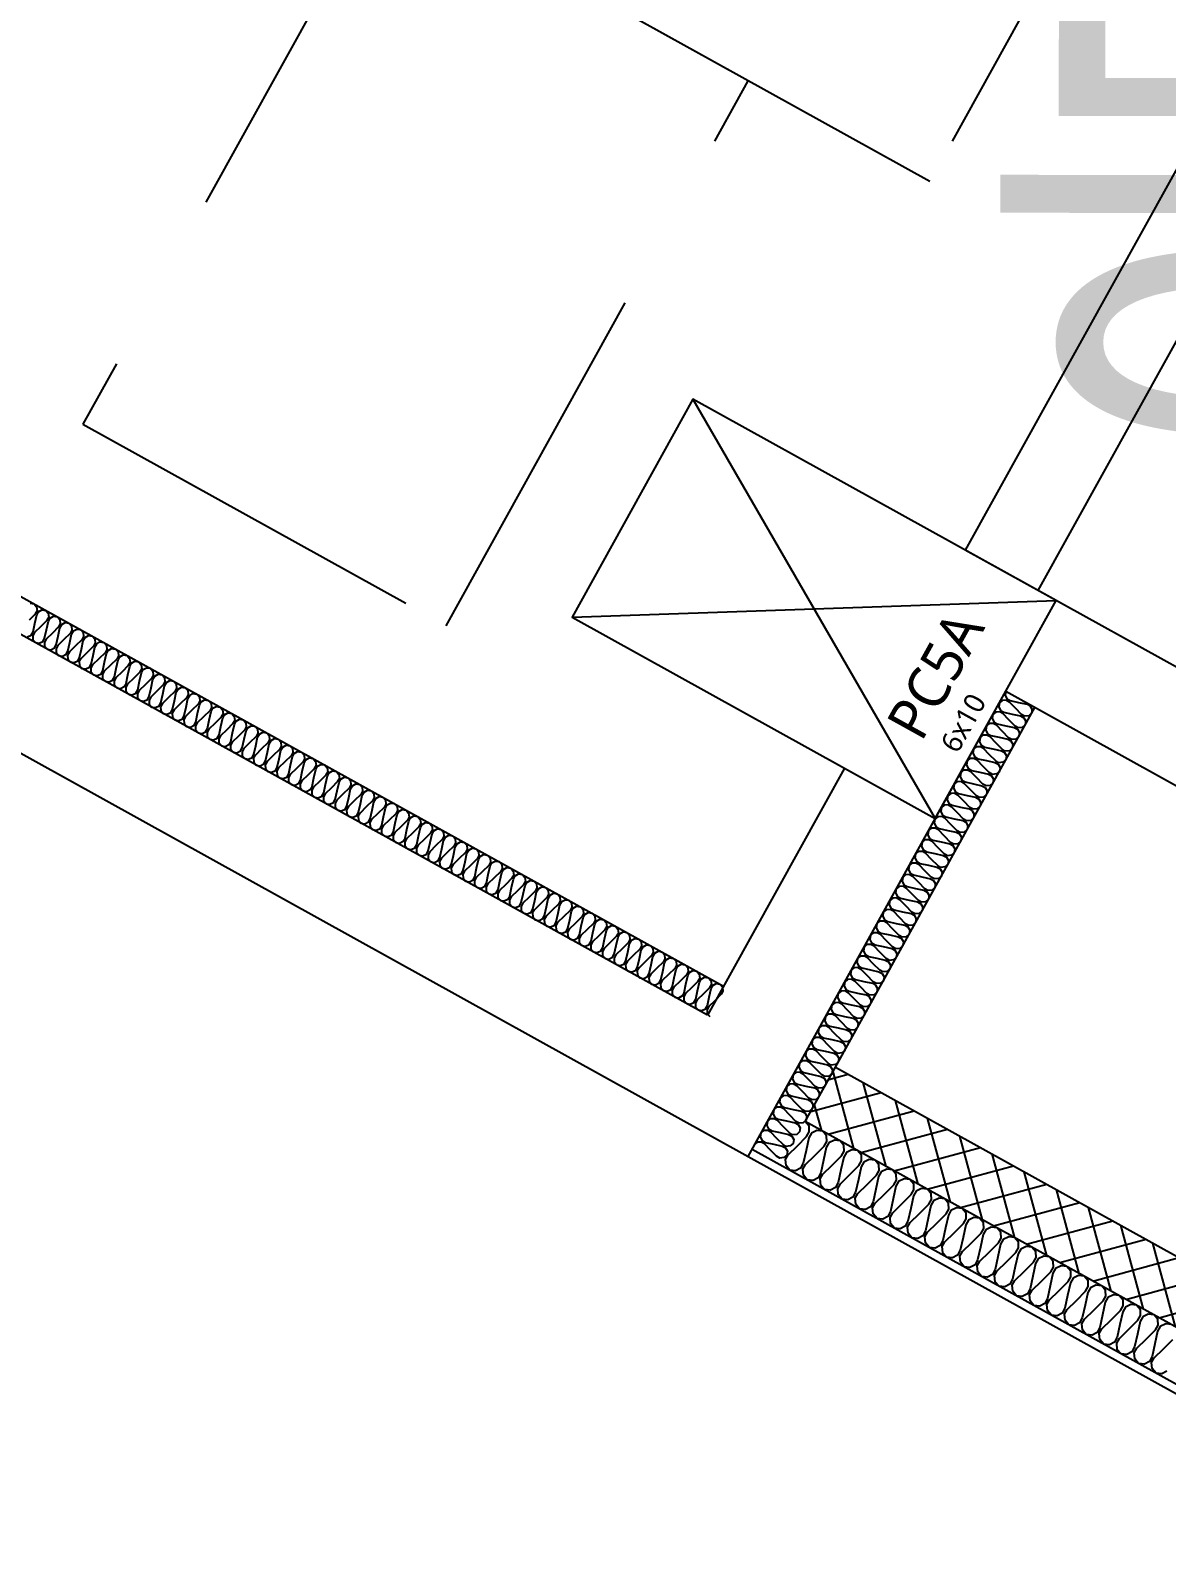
# Model space of a CAD drawing. Header units: millimetres. Extents: x -21000 to 567700, y 435000 to 850800.
# Drawn here: x 281329 to 284065, y 610320 to 613984 of the extents above; entities that cross this region are included whole.
import ezdxf
from ezdxf.xclip import XClip

# ---------------------------------------------------------------- set-up
doc = ezdxf.new("R2010")
doc.units = ezdxf.units.MM
doc.header["$LTSCALE"] = 700
doc.header["$XCLIPFRAME"] = 2
doc.linetypes.add('AB_Pbase$0$CON-106-B2F$0$HD', pattern=[2.5, 1.5, -1])
doc.linetypes.add('HIDDEN', pattern=[9.525, 6.35, -3.175])
doc.layers.get('0').update_dxf_attribs({"color": 2})
doc.layers.get('Defpoints').update_dxf_attribs({"color": 171})
doc.layers.add('AB_Pbase$0$CON-106-B2F$0$DEFPOINT', color=247, linetype='Continuous', plot=False)
doc.layers.add('AB_Pbase$0$Defponts', color=161, linetype='Continuous', plot=False)
for name, color, linetype in [('AB_Pbase$0$ELE8', 8, 'Continuous'), ('AB_Pbase$0$FIN', 6, 'Continuous'), ('AB_Pbase$0$INS', 8, 'Continuous'), ('AB_Pbase$0$WAL', 3, 'Continuous'), ('AB_Pbase$0$경량벽체 세대창고', 4, 'HIDDEN'), ('AB_Pbase$0$경량벽체 세대창고 모듈', 4, 'HIDDEN')]:
    doc.layers.add(name, color=color, linetype=linetype)
doc.styles.add('AB_Pbase$0$CON-106-B2F$0$맑은고딕', font='malgun.ttf')
doc.styles.add('AB_Pbase$0$돋움', font='')
doc.styles.get('AB_Pbase$0$돋움').set_extended_font_data('Dotum')

# ---------------------------------------------------------------- blocks, each defined once
blk = doc.blocks.new('AB_Pbase$0$CON-106-B2F')
for p, q in [((-8690, -10225), (-8690, -14480)), ((-8440, -14230), (-8440, -11920)), ((-7760, -14230), (-8440, -14230)), ((-7160, -16180), (-7160, -14230)), ((-8690, -14480), (-7410, -14480)), ((-7410, -14480), (-7410, -15180))]:
    blk.add_line(p, q)
blk.add_lwpolyline([(-7160, -14480), (-7160, -13480), (-7760, -13480), (-7760, -14230)])
at = {"layer": 'AB_Pbase$0$CON-106-B2F$0$DEFPOINT', "color": 190}
for p, q in [((-7760, -13480), (-7160, -14480)), ((-7160, -13480), (-7760, -14480))]:
    blk.add_line(p, q, dxfattribs=at)
at = {"layer": 'Defpoints', "linetype": 'AB_Pbase$0$CON-106-B2F$0$HD'}
blk.add_lwpolyline([(-7760, -14230), (-7760, -14480), (-7160, -14480)], dxfattribs=at)
at = {"layer": 'AB_Pbase$0$CON-106-B2F$0$DEFPOINT', "color": 6, "style": 'AB_Pbase$0$CON-106-B2F$0$맑은고딕'}
for s, height, p in [('PC5A', 100, (-7617.4, -14362.6)), ('6x10', 50, (-7599.1, -14452.1))]:
    blk.add_text(s, height=height, rotation=360, dxfattribs=at).set_placement(p)
blk = doc.blocks.new('AB_Pbase$0$CON-106-B1F')
blk.add_blockref('AB_Pbase$0$CON-106-B2F', (0, 0))
blk = doc.blocks.new('AB_Pbase$0$지하1층 동골조')
at = {"rotation": 60.99999813646934}
blk.add_blockref('AB_Pbase$0$CON-106-B1F', (127660.4, -14071), dxfattribs=at)
blk = doc.blocks.new('AB_Pbase$0$세대창고')
at = {"layer": 'AB_Pbase$0$경량벽체 세대창고', "ltscale": 0.2}
blk.add_lwpolyline([(-290836.9, 78445.5), (-291836.9, 78445.5), (-291836.9, 79945.5), (-290836.9, 79945.5)], close=True, dxfattribs=at)
blk = doc.blocks.new('AB_Pbase$0$C1CD84166')
at = {"layer": 'AB_Pbase$0$경량벽체 세대창고', "ltscale": 0.2}
blk.add_lwpolyline([(125, 245), (1625, 245), (1625, 1245), (125, 1245)], close=True, dxfattribs=at)
blk = doc.blocks.new('AB_Pbase$0$0228_REV.')
at = {"layer": 'AB_Pbase$0$경량벽체 세대창고 모듈'}
for name, p, rotation in [('AB_Pbase$0$세대창고', (275927.8, 291091.6), 240.9999981363742), ('AB_Pbase$0$C1CD84166', (485384.6, 507660.2), 240.9999976450601)]:
    blk.add_blockref(name, p, dxfattribs=dict(at, rotation=rotation))
blk = doc.blocks.new('AB_Pbase$0$AB_Pbase_지하1층_골조')
for p, q in [((285189.6, 615636.8), (283580.1, 612733.1)), ((285340.3, 615496.1), (283755, 612636.1))]:
    blk.add_line(p, q)
blk = doc.blocks.new('AB_Pbase$0$실명')
at = {"layer": 'AB_Pbase$0$Defponts', "style": 'AB_Pbase$0$돋움'}
blk.add_text('동전기실', height=1000, rotation=359.9315, dxfattribs=at).set_placement((304606.5, -217732.9))
blk = doc.blocks.new('AB_Pbase')
at = {"layer": 'AB_Pbase$0$ELE8'}
h = blk.add_hatch(dxfattribs=at)
h.set_pattern_fill('NET', color=256, scale=20, angle=15.182184)
h.paths.add_polyline_path([(273083.7, 576687.4), (271540, 577543.1), (269067.7, 573082.9), (269198.9, 573010.2), (271598.5, 577339.2), (273011, 576556.2)])
h.paths.add_polyline_path([(271036.4, 571991.6), (269969.4, 572583.1), (269896.7, 572451.9), (270963.7, 571860.4)])
h.paths.add_polyline_path([(267533.6, 573933.3), (268338.2, 573487.2), (268265.5, 573356), (267460.8, 573802.1)])
h.paths.add_polyline_path([(265762.5, 574915), (265689.7, 574783.8), (266666.9, 574242.1), (266739.6, 574373.3)])
h.paths.add_polyline_path([(282834.2, 606034.8), (283184, 605840.9), (283169.5, 605814.7), (283344.4, 605717.8), (283358.9, 605743.9), (283971.2, 605404.6), (286695.8, 610320), (286564.6, 610392.7), (286254.3, 609833), (283267.5, 611488.6), (283194.8, 611357.4), (286181.6, 609701.8), (283912.7, 605608.5), (280799.1, 607334.5), (280726.3, 607203.3), (282834.2, 606034.9)])
h.paths.add_polyline_path([(284863.4, 564098.5), (284936.1, 564229.7), (285618.3, 563851.5), (285545.6, 563720.4)])
h.paths.add_polyline_path([(288106.1, 564564.9), (288237.3, 564492.2), (288615.4, 565174.4), (288484.2, 565247.1)])
h.paths.add_polyline_path([(287614.8, 563328), (287687.5, 563459.2), (288859.5, 562809.5), (288786.8, 562678.3)])
h.paths.add_polyline_path([(290056.1, 561894.8), (289924.9, 561967.5), (289110.4, 560498.1), (289241.6, 560425.4)])
h.paths.add_polyline_path([(281687.8, 603760.5), (279492.5, 604977.4), (279630.7, 605226.6), (279761.9, 605153.9), (279696.4, 605035.8), (281760.5, 603891.7), (281687.8, 603760.5)])
h.paths.add_polyline_path([(282125.1, 603518.1), (286585.7, 601045.6), (286658.4, 601176.7), (282197.8, 603649.3), (282125.1, 603518.1)])
h.paths.add_polyline_path([(287197.9, 600706.2), (287270.6, 600837.4), (288119, 600367.1), (274239.1, 575327.1), (274107.9, 575399.8), (274340.4, 575819.3), (273623.2, 576216.8), (273695.9, 576348), (274413.1, 575950.5), (287915.1, 600308.6), (287197.9, 600706.2)])
at = {"layer": 'AB_Pbase$0$FIN'}
for p, q in [((281047.9, 612764.7), (282998.3, 611683.5)), ((283267.5, 611488.6), (283747.5, 612354.4)), ((283057, 611273.7), (285991.3, 609647.2)), ((283066.6, 611291.2), (286018.5, 609655))]:
    blk.add_line(p, q, dxfattribs=at)
at = {"layer": 'AB_Pbase$0$INS'}
for points in [[(281329, 612605.2), (281338.3, 612603.7), (281344.4, 612596.6), (281345.4, 612586.9), (281341.2, 612579.2), (281326.2, 612564.7)], [(281322.7, 612524.5), (281331.5, 612528.8), (281335.8, 612536.5), (281340.2, 612556.9), (281344.7, 612577.3), (281348.9, 612585), (281357, 612589.7), (281366.2, 612588.2), (281372.4, 612581.1), (281373.4, 612571.4), (281369.1, 612563.7), (281354.2, 612549.1), (281339.3, 612534.6), (281335, 612526.9), (281335.3, 612517.5), (281341.5, 612510.5), (281350.7, 612509), (281359.5, 612513.3), (281363.7, 612521), (281368.2, 612541.4), (281372.6, 612561.8), (281376.9, 612569.5), (281385, 612574.2), (281394.2, 612572.7), (281400.4, 612565.6), (281401.4, 612555.9), (281397.1, 612548.2), (281382.2, 612533.6), (281367.2, 612519), (281363, 612511.3), (281363.3, 612502), (281369.4, 612495), (281378.7, 612493.5), (281387.5, 612497.8), (281391.7, 612505.5), (281396.2, 612525.9), (281400.6, 612546.3), (281404.9, 612554), (281413, 612558.6), (281422.2, 612557.2), (281428.4, 612550.1), (281429.4, 612540.4), (281425.1, 612532.7), (281410.2, 612518.1), (281395.2, 612503.5), (281391, 612495.8), (281391.3, 612486.5), (281397.4, 612479.4), (281406.7, 612478), (281415.5, 612482.3), (281419.7, 612490), (281424.2, 612510.4), (281428.6, 612530.8), (281432.9, 612538.5), (281441, 612543.1), (281450.2, 612541.7), (281456.4, 612534.6), (281457.4, 612524.9), (281453.1, 612517.2), (281438.2, 612502.6), (281423.2, 612488), (281419, 612480.3), (281419.3, 612471), (281425.4, 612463.9), (281434.7, 612462.5), (281443.4, 612466.7), (281447.7, 612474.4), (281452.2, 612494.8), (281456.6, 612515.2), (281460.9, 612522.9), (281468.9, 612527.6), (281478.2, 612526.1), (281484.3, 612519.1), (281485.4, 612509.4), (281481.1, 612501.7), (281466.2, 612487.1), (281451.2, 612472.5), (281446.9, 612464.8), (281447.3, 612455.5), (281453.4, 612448.4), (281462.7, 612447), (281471.4, 612451.2), (281475.7, 612458.9), (281480.1, 612479.3), (281484.6, 612499.7), (281488.9, 612507.4), (281496.9, 612512.1), (281506.2, 612510.6), (281512.3, 612503.6), (281513.3, 612493.9), (281509.1, 612486.2), (281494.1, 612471.6), (281479.2, 612457), (281474.9, 612449.3), (281475.2, 612440), (281481.4, 612432.9), (281490.6, 612431.4), (281499.4, 612435.7), (281503.7, 612443.4), (281508.1, 612463.8), (281512.6, 612484.2), (281516.8, 612491.9), (281524.9, 612496.6), (281534.2, 612495.1), (281540.3, 612488.1), (281541.3, 612478.3), (281537.1, 612470.6), (281522.1, 612456.1), (281507.2, 612441.5), (281502.9, 612433.8), (281503.2, 612424.5), (281509.4, 612417.4), (281518.6, 612415.9), (281527.4, 612420.2), (281531.7, 612427.9), (281536.1, 612448.3), (281540.6, 612468.7), (281544.8, 612476.4), (281552.9, 612481.1), (281562.2, 612479.6), (281568.3, 612472.5), (281569.3, 612462.8), (281565.1, 612455.1), (281550.1, 612440.5), (281535.2, 612426), (281530.9, 612418.3), (281531.2, 612408.9), (281537.4, 612401.9), (281546.6, 612400.4), (281555.4, 612404.7), (281559.7, 612412.4), (281564.1, 612432.8), (281568.6, 612453.2), (281572.8, 612460.9), (281580.9, 612465.6), (281590.1, 612464.1), (281596.3, 612457), (281597.3, 612447.3), (281593, 612439.6), (281578.1, 612425), (281563.2, 612410.4), (281558.9, 612402.8), (281559.2, 612393.4), (281565.4, 612386.4), (281574.6, 612384.9), (281583.4, 612389.2), (281587.6, 612396.9), (281592.1, 612417.3), (281596.5, 612437.7), (281600.8, 612445.4), (281608.9, 612450), (281618.1, 612448.6), (281624.3, 612441.5), (281625.3, 612431.8), (281621, 612424.1), (281606.1, 612409.5), (281591.1, 612394.9), (281586.9, 612387.2), (281587.2, 612377.9), (281593.3, 612370.8), (281602.6, 612369.4), (281611.4, 612373.7), (281615.6, 612381.4), (281620.1, 612401.8), (281624.5, 612422.2), (281628.8, 612429.9), (281636.9, 612434.5), (281646.1, 612433.1), (281652.3, 612426), (281653.3, 612416.3), (281649, 612408.6), (281634.1, 612394), (281619.1, 612379.4), (281614.9, 612371.7), (281615.2, 612362.4), (281621.3, 612355.3), (281630.6, 612353.9), (281639.4, 612358.1), (281643.6, 612365.8), (281648.1, 612386.2), (281652.5, 612406.6), (281656.8, 612414.3), (281664.9, 612419), (281674.1, 612417.5), (281680.3, 612410.5), (281681.3, 612400.8), (281677, 612393.1), (281662.1, 612378.5), (281647.1, 612363.9), (281642.9, 612356.2), (281643.2, 612346.9), (281649.3, 612339.8), (281658.6, 612338.4), (281667.3, 612342.6), (281671.6, 612350.3), (281676.1, 612370.7), (281680.5, 612391.1), (281684.8, 612398.8), (281692.9, 612403.5), (281702.1, 612402), (281708.2, 612395), (281709.3, 612385.3), (281705, 612377.6), (281690.1, 612363), (281675.1, 612348.4), (281670.8, 612340.7), (281671.2, 612331.4), (281677.3, 612324.3), (281686.6, 612322.8), (281695.3, 612327.1), (281699.6, 612334.8), (281704, 612355.2), (281708.5, 612375.6), (281712.8, 612383.3), (281720.8, 612388), (281730.1, 612386.5), (281736.2, 612379.5), (281737.3, 612369.7), (281733, 612362), (281718, 612347.5), (281703.1, 612332.9), (281698.8, 612325.2), (281699.2, 612315.9), (281705.3, 612308.8), (281714.5, 612307.3), (281723.3, 612311.6), (281727.6, 612319.3), (281732, 612339.7), (281736.5, 612360.1), (281740.8, 612367.8), (281748.8, 612372.5), (281758.1, 612371), (281764.2, 612363.9), (281765.2, 612354.2), (281761, 612346.5), (281746, 612331.9), (281731.1, 612317.4), (281726.8, 612309.7), (281727.1, 612300.3), (281733.3, 612293.3), (281742.5, 612291.8), (281751.3, 612296.1), (281755.6, 612303.8), (281760, 612324.2), (281764.5, 612344.6), (281768.7, 612352.3), (281776.8, 612357), (281786.1, 612355.5), (281792.2, 612348.4), (281793.2, 612338.7), (281789, 612331), (281774, 612316.4), (281759.1, 612301.9), (281754.8, 612294.2), (281755.1, 612284.8), (281761.3, 612277.8), (281770.5, 612276.3), (281779.3, 612280.6), (281783.6, 612288.3), (281788, 612308.7), (281792.5, 612329.1), (281796.7, 612336.8), (281804.8, 612341.4), (281814.1, 612340), (281820.2, 612332.9), (281821.2, 612323.2), (281816.9, 612315.5), (281802, 612300.9), (281787.1, 612286.3), (281782.8, 612278.6), (281783.1, 612269.3), (281789.3, 612262.3), (281798.5, 612260.8), (281807.3, 612265.1), (281811.6, 612272.8), (281816, 612293.2), (281820.4, 612313.6), (281824.7, 612321.3), (281832.8, 612325.9), (281842, 612324.5), (281848.2, 612317.4), (281849.2, 612307.7), (281844.9, 612300), (281830, 612285.4), (281815, 612270.8), (281810.8, 612263.1), (281811.1, 612253.8), (281817.2, 612246.7), (281826.5, 612245.3), (281835.3, 612249.6), (281839.5, 612257.2), (281844, 612277.7), (281848.4, 612298.1), (281852.7, 612305.7), (281860.8, 612310.4), (281870, 612309), (281876.2, 612301.9), (281877.2, 612292.2), (281872.9, 612284.5), (281858, 612269.9), (281843, 612255.3), (281838.8, 612247.6), (281839.1, 612238.3), (281845.2, 612231.2), (281854.5, 612229.8), (281863.3, 612234), (281867.5, 612241.7), (281872, 612262.1), (281876.4, 612282.5), (281880.7, 612290.2), (281888.8, 612294.9), (281898, 612293.4), (281904.2, 612286.4), (281905.2, 612276.7), (281900.9, 612269), (281886, 612254.4), (281871, 612239.8), (281866.8, 612232.1), (281867.1, 612222.8), (281873.2, 612215.7), (281882.5, 612214.2), (281891.2, 612218.5), (281895.5, 612226.2), (281900, 612246.6), (281904.4, 612267), (281908.7, 612274.7), (281916.8, 612279.4), (281926, 612277.9), (281932.1, 612270.9), (281933.2, 612261.1), (281928.9, 612253.4), (281914, 612238.9), (281899, 612224.3), (281894.7, 612216.6), (281895.1, 612207.3), (281901.2, 612200.2), (281910.5, 612198.7), (281919.2, 612203), (281923.5, 612210.7), (281928, 612231.1), (281932.4, 612251.5), (281936.7, 612259.2), (281944.7, 612263.9), (281954, 612262.4), (281960.1, 612255.3), (281961.2, 612245.6), (281956.9, 612237.9), (281941.9, 612223.4), (281927, 612208.8), (281922.7, 612201.1), (281923.1, 612191.7), (281929.2, 612184.7), (281938.4, 612183.2), (281947.2, 612187.5), (281951.5, 612195.2), (281955.9, 612215.6), (281960.4, 612236), (281964.7, 612243.7), (281972.7, 612248.4), (281982, 612246.9), (281988.1, 612239.8), (281989.1, 612230.1), (281984.9, 612222.4), (281969.9, 612207.8), (281955, 612193.3), (281950.7, 612185.6), (281951, 612176.2), (281957.2, 612169.2), (281966.4, 612167.7), (281975.2, 612172), (281979.5, 612179.7), (281983.9, 612200.1), (281988.4, 612220.5), (281992.6, 612228.2), (282000.7, 612232.8), (282010, 612231.4), (282016.1, 612224.3), (282017.1, 612214.6), (282012.9, 612206.9), (281997.9, 612192.3), (281983, 612177.7), (281978.7, 612170), (281979, 612160.7), (281985.2, 612153.7), (281994.4, 612152.2), (282003.2, 612156.5), (282007.5, 612164.2), (282011.9, 612184.6), (282016.4, 612205), (282020.6, 612212.7), (282028.7, 612217.3), (282038, 612215.9), (282044.1, 612208.8), (282045.1, 612199.1), (282040.9, 612191.4), (282025.9, 612176.8), (282011, 612162.2), (282006.7, 612154.5), (282007, 612145.2), (282013.2, 612138.1), (282022.4, 612136.7), (282031.2, 612141), (282035.5, 612148.7), (282039.9, 612169.1), (282044.4, 612189.5), (282048.6, 612197.2), (282056.7, 612201.8), (282065.9, 612200.4), (282072.1, 612193.3), (282073.1, 612183.6), (282068.8, 612175.9), (282053.9, 612161.3), (282039, 612146.7), (282034.7, 612139), (282035, 612129.7), (282041.2, 612122.6), (282050.4, 612121.2), (282059.2, 612125.4), (282063.4, 612133.1), (282067.9, 612153.5), (282072.3, 612173.9), (282076.6, 612181.6), (282084.7, 612186.3), (282093.9, 612184.8), (282100.1, 612177.8), (282101.1, 612168.1), (282096.8, 612160.4), (282081.9, 612145.8), (282066.9, 612131.2), (282062.7, 612123.5), (282063, 612114.2), (282069.1, 612107.1), (282078.4, 612105.6), (282087.2, 612109.9), (282091.4, 612117.6), (282095.9, 612138), (282100.3, 612158.4), (282104.6, 612166.1), (282112.7, 612170.8), (282121.9, 612169.3), (282128.1, 612162.3), (282129.1, 612152.5), (282124.8, 612144.9), (282109.9, 612130.3), (282094.9, 612115.7), (282090.7, 612108), (282091, 612098.7), (282097.1, 612091.6), (282106.4, 612090.1), (282115.2, 612094.4), (282119.4, 612102.1), (282123.9, 612122.5), (282128.3, 612142.9), (282132.6, 612150.6), (282140.7, 612155.3), (282149.9, 612153.8), (282156.1, 612146.7), (282157.1, 612137), (282152.8, 612129.3), (282137.9, 612114.8), (282122.9, 612100.2), (282118.6, 612092.5), (282119, 612083.1), (282125.1, 612076.1), (282134.4, 612074.6), (282143.1, 612078.9), (282147.4, 612086.6), (282151.9, 612107), (282156.3, 612127.4), (282160.6, 612135.1), (282168.6, 612139.8), (282177.9, 612138.3), (282184, 612131.2), (282185.1, 612121.5), (282180.8, 612113.8), (282165.8, 612099.2), (282150.9, 612084.7), (282146.6, 612077), (282147, 612067.6), (282153.1, 612060.6), (282162.4, 612059.1), (282171.1, 612063.4), (282175.4, 612071.1), (282179.8, 612091.5), (282184.3, 612111.9), (282188.6, 612119.6), (282196.6, 612124.3), (282205.9, 612122.8), (282212, 612115.7), (282213, 612106), (282208.8, 612098.3), (282193.8, 612083.7), (282178.9, 612069.1), (282174.6, 612061.4), (282174.9, 612052.1), (282181.1, 612045.1), (282190.3, 612043.6), (282199.1, 612047.9), (282203.4, 612055.6), (282207.8, 612076), (282212.3, 612096.4), (282216.5, 612104.1), (282224.6, 612108.7), (282233.9, 612107.3), (282240, 612100.2), (282241, 612090.5), (282236.8, 612082.8), (282221.8, 612068.2), (282206.9, 612053.6), (282202.6, 612045.9), (282202.9, 612036.6), (282209.1, 612029.5), (282218.3, 612028.1), (282227.1, 612032.4), (282231.4, 612040.1), (282235.8, 612060.5), (282240.3, 612080.9), (282244.5, 612088.6), (282252.6, 612093.2), (282261.9, 612091.8), (282268, 612084.7), (282269, 612075), (282264.8, 612067.3), (282249.8, 612052.7), (282234.9, 612038.1), (282230.6, 612030.4), (282230.9, 612021.1), (282237.1, 612014), (282246.3, 612012.6), (282255.1, 612016.8), (282259.4, 612024.5), (282263.8, 612044.9), (282268.3, 612065.3), (282272.5, 612073), (282280.6, 612077.7), (282289.8, 612076.2), (282296, 612069.2), (282297, 612059.5), (282292.7, 612051.8), (282277.8, 612037.2), (282262.9, 612022.6), (282258.6, 612014.9), (282258.9, 612005.6), (282265.1, 611998.5), (282274.3, 611997), (282283.1, 612001.3), (282287.3, 612009), (282291.8, 612029.4), (282296.2, 612049.8), (282300.5, 612057.5), (282308.6, 612062.2), (282317.8, 612060.7), (282324, 612053.7), (282325, 612044), (282320.7, 612036.3), (282305.8, 612021.7), (282290.8, 612007.1), (282286.6, 611999.4), (282286.9, 611990.1), (282293, 611983), (282302.3, 611981.5), (282311.1, 611985.8), (282315.3, 611993.5), (282319.8, 612013.9), (282324.2, 612034.3), (282328.5, 612042), (282336.6, 612046.7), (282345.8, 612045.2), (282352, 612038.1), (282353, 612028.4), (282348.7, 612020.7), (282333.8, 612006.2), (282318.8, 611991.6), (282314.6, 611983.9), (282314.9, 611974.6), (282321, 611967.5), (282330.3, 611966), (282339.1, 611970.3), (282343.3, 611978), (282347.8, 611998.4), (282352.2, 612018.8), (282356.5, 612026.5), (282364.6, 612031.2), (282373.8, 612029.7), (282380, 612022.6), (282381, 612012.9), (282376.7, 612005.2), (282361.8, 611990.6), (282346.8, 611976.1), (282342.6, 611968.4), (282342.9, 611959), (282349, 611952), (282358.3, 611950.5), (282367, 611954.8), (282371.3, 611962.5), (282375.8, 611982.9), (282380.2, 612003.3), (282384.5, 612011), (282392.5, 612015.7), (282401.8, 612014.2), (282407.9, 612007.1), (282409, 611997.4), (282404.7, 611989.7), (282389.8, 611975.1), (282374.8, 611960.5), (282370.5, 611952.8), (282370.9, 611943.5), (282377, 611936.5), (282386.3, 611935), (282395, 611939.3), (282399.3, 611947), (282403.7, 611967.4), (282408.2, 611987.8), (282412.5, 611995.5), (282420.5, 612000.1), (282429.8, 611998.7), (282435.9, 611991.6), (282436.9, 611981.9), (282432.7, 611974.2), (282417.7, 611959.6), (282402.8, 611945), (282398.5, 611937.3), (282398.8, 611928), (282405, 611920.9), (282414.2, 611919.5), (282423, 611923.8), (282427.3, 611931.5), (282431.7, 611951.9), (282436.2, 611972.3), (282440.4, 611980), (282448.5, 611984.6), (282457.8, 611983.2), (282463.9, 611976.1), (282464.9, 611966.4), (282460.7, 611958.7), (282445.7, 611944.1), (282430.8, 611929.5), (282426.5, 611921.8), (282426.8, 611912.5), (282433, 611905.4), (282442.2, 611904), (282451, 611908.2), (282455.3, 611915.9), (282459.7, 611936.3), (282464.2, 611956.7), (282468.4, 611964.4), (282476.5, 611969.1), (282485.8, 611967.6), (282491.9, 611960.6), (282492.9, 611950.9), (282488.7, 611943.2), (282473.7, 611928.6), (282458.8, 611914), (282454.5, 611906.3), (282454.8, 611897), (282461, 611889.9), (282470.2, 611888.5), (282479, 611892.7), (282483.3, 611900.4), (282487.7, 611920.8), (282492.2, 611941.2), (282496.4, 611948.9), (282504.5, 611953.6), (282513.7, 611952.1), (282519.9, 611945.1), (282520.9, 611935.4), (282516.6, 611927.7), (282501.7, 611913.1), (282486.8, 611898.5), (282482.5, 611890.8), (282482.8, 611881.5), (282489, 611874.4), (282498.2, 611872.9), (282507, 611877.2), (282511.2, 611884.9), (282515.7, 611905.3), (282520.1, 611925.7), (282524.4, 611933.4), (282532.5, 611938.1), (282541.7, 611936.6), (282547.9, 611929.6), (282548.9, 611919.8), (282544.6, 611912.1), (282529.7, 611897.6), (282514.7, 611883), (282510.5, 611875.3), (282510.8, 611866), (282516.9, 611858.9), (282526.2, 611857.4), (282535, 611861.7), (282539.2, 611869.4), (282543.7, 611889.8), (282548.1, 611910.2), (282552.4, 611917.9), (282560.5, 611922.6), (282569.7, 611921.1), (282575.9, 611914), (282576.9, 611904.3), (282572.6, 611896.6), (282557.7, 611882), (282542.7, 611867.5), (282538.5, 611859.8), (282538.8, 611850.4), (282544.9, 611843.4), (282554.2, 611841.9), (282563, 611846.2), (282567.2, 611853.9), (282571.7, 611874.3), (282576.1, 611894.7), (282580.4, 611902.4), (282588.5, 611907.1), (282597.7, 611905.6), (282603.9, 611898.5), (282604.9, 611888.8), (282600.6, 611881.1), (282585.7, 611866.5), (282570.7, 611851.9), (282566.5, 611844.3), (282566.8, 611834.9), (282572.9, 611827.9), (282582.2, 611826.4), (282590.9, 611830.7), (282595.2, 611838.4), (282599.7, 611858.8), (282604.1, 611879.2), (282608.4, 611886.9), (282616.5, 611891.5), (282625.7, 611890.1), (282631.8, 611883), (282632.9, 611873.3), (282628.6, 611865.6), (282613.7, 611851), (282598.7, 611836.4), (282594.4, 611828.7), (282594.8, 611819.4), (282600.9, 611812.3), (282610.2, 611810.9), (282618.9, 611815.2), (282623.2, 611822.9), (282627.6, 611843.3), (282632.1, 611863.7), (282636.4, 611871.4), (282644.4, 611876), (282653.7, 611874.6), (282659.8, 611867.5), (282660.9, 611857.8), (282656.6, 611850.1), (282641.6, 611835.5), (282626.7, 611820.9), (282622.4, 611813.2), (282622.8, 611803.9), (282628.9, 611796.8), (282638.1, 611795.4), (282646.9, 611799.6), (282651.2, 611807.3), (282655.6, 611827.7), (282660.1, 611848.1), (282664.3, 611855.8), (282672.4, 611860.5), (282681.7, 611859), (282687.8, 611852), (282688.8, 611842.3), (282684.6, 611834.6), (282669.6, 611820), (282654.7, 611805.4), (282650.4, 611797.7), (282650.7, 611788.4), (282656.9, 611781.3), (282666.1, 611779.9), (282674.9, 611784.1), (282679.2, 611791.8), (282683.6, 611812.2), (282688.1, 611832.6), (282692.3, 611840.3), (282700.4, 611845), (282709.7, 611843.5), (282715.8, 611836.5), (282716.8, 611826.8), (282712.6, 611819.1), (282697.6, 611804.5), (282682.7, 611789.9), (282678.4, 611782.2), (282678.7, 611772.9), (282684.9, 611765.8), (282694.1, 611764.3), (282702.9, 611768.6), (282707.2, 611776.3), (282711.6, 611796.7), (282716.1, 611817.1), (282720.3, 611824.8), (282728.4, 611829.5), (282737.6, 611828), (282743.8, 611821), (282744.8, 611811.2), (282740.5, 611803.5), (282725.6, 611789), (282710.7, 611774.4), (282706.4, 611766.7), (282706.7, 611757.4), (282712.9, 611750.3), (282722.1, 611748.8), (282730.9, 611753.1), (282735.1, 611760.8), (282739.6, 611781.2), (282744, 611801.6), (282748.3, 611809.3), (282756.4, 611814), (282765.6, 611812.5), (282771.8, 611805.4), (282772.8, 611795.7), (282768.5, 611788), (282753.6, 611773.4), (282738.6, 611758.9), (282734.4, 611751.2), (282734.7, 611741.8), (282740.8, 611734.8), (282750.1, 611733.3), (282758.9, 611737.6), (282763.1, 611745.3), (282767.6, 611765.7), (282772, 611786.1), (282776.3, 611793.8), (282784.4, 611798.5), (282793.6, 611797), (282799.8, 611789.9), (282800.8, 611780.2), (282796.5, 611772.5), (282781.6, 611757.9), (282766.6, 611743.4), (282762.4, 611735.7), (282762.7, 611726.3), (282768.8, 611719.3), (282778.1, 611717.8), (282786.9, 611722.1), (282791.1, 611729.8), (282795.6, 611750.2), (282800, 611770.6), (282804.3, 611778.3), (282812.4, 611782.9), (282821.6, 611781.5), (282827.8, 611774.4), (282828.8, 611764.7), (282824.5, 611757), (282809.6, 611742.4), (282794.6, 611727.8), (282790.4, 611720.1), (282790.7, 611710.8), (282796.8, 611703.8), (282806.1, 611702.3), (282814.8, 611706.6), (282819.1, 611714.3), (282823.6, 611734.7), (282828, 611755.1), (282832.3, 611762.8), (282840.4, 611767.4), (282849.6, 611766), (282855.7, 611758.9), (282856.8, 611749.2), (282852.5, 611741.5), (282837.6, 611726.9), (282822.6, 611712.3), (282818.3, 611704.6), (282818.7, 611695.3), (282824.8, 611688.2), (282834.1, 611686.8), (282842.8, 611691.1), (282847.1, 611698.7), (282851.5, 611719.1), (282856, 611739.6), (282860.3, 611747.2), (282868.3, 611751.9), (282877.6, 611750.4), (282883.7, 611743.4), (282884.8, 611733.7), (282880.5, 611726), (282865.5, 611711.4), (282850.6, 611696.8), (282846.3, 611689.1), (282846.7, 611679.8), (282852.8, 611672.7), (282862, 611671.3), (282870.8, 611675.5), (282875.1, 611683.2), (282879.5, 611703.6), (282884, 611724), (282888.3, 611731.7), (282896.3, 611736.4), (282905.6, 611734.9), (282911.7, 611727.9), (282912.7, 611718.2), (282908.5, 611710.5), (282893.5, 611695.9), (282878.6, 611681.3), (282874.3, 611673.6), (282874.6, 611664.3), (282880.8, 611657.2), (282890, 611655.7), (282898.8, 611660), (282903.1, 611667.7), (282907.5, 611688.1), (282912, 611708.5), (282916.2, 611716.2), (282924.3, 611720.9), (282933.6, 611719.4), (282939.7, 611712.4), (282940.7, 611702.6), (282936.5, 611694.9), (282921.5, 611680.4), (282906.6, 611665.8), (282902.3, 611658.1), (282902.6, 611648.8), (282908.8, 611641.7), (282918, 611640.2), (282926.8, 611644.5), (282931.1, 611652.2), (282935.5, 611672.6), (282940, 611693), (282944.2, 611700.7), (282952.3, 611705.4), (282961.6, 611703.9), (282967.7, 611696.8), (282968.7, 611687.1), (282964.5, 611679.4), (282949.5, 611664.9), (282934.6, 611650.3), (282930.3, 611642.6), (282930.6, 611633.2), (282936.8, 611626.2), (282946, 611624.7), (282954.8, 611629), (282959.1, 611636.7), (282963.5, 611657.1), (282967.9, 611677.5), (282972.2, 611685.2), (282980.3, 611689.9), (282989.5, 611688.4), (282995.7, 611681.3), (282996.7, 611671.6), (282992.4, 611663.9), (282977.5, 611649.3), (282962.6, 611634.8), (282958.3, 611627.1), (282958.6, 611617.7), (282964.7, 611610.7)], [(283677.5, 612393.2), (283676, 612384), (283680.3, 612375.2), (283688, 612370.9), (283708.4, 612366.5), (283728.8, 612362), (283736.5, 612357.8), (283741.2, 612349.7), (283739.7, 612340.4), (283732.7, 612334.3), (283722.9, 612333.3), (283715.2, 612337.6), (283700.7, 612352.5), (283686.1, 612367.4), (283678.4, 612371.7), (283669.1, 612371.4), (283662, 612365.2), (283660.5, 612356), (283664.8, 612347.2), (283672.5, 612342.9), (283692.9, 612338.5), (283713.3, 612334.1), (283721, 612329.8), (283725.7, 612321.7), (283724.2, 612312.5), (283717.1, 612306.3), (283707.4, 612305.3), (283699.7, 612309.6), (283685.1, 612324.5), (283670.6, 612339.5), (283662.9, 612343.7), (283653.5, 612343.4), (283646.5, 612337.3), (283645, 612328), (283649.3, 612319.2), (283657, 612315), (283677.4, 612310.5), (283697.8, 612306.1), (283705.5, 612301.8), (283710.2, 612293.7), (283708.7, 612284.5), (283701.6, 612278.3), (283691.9, 612277.3), (283684.2, 612281.6), (283669.6, 612296.5), (283655.1, 612311.5), (283647.4, 612315.7), (283638, 612315.4), (283631, 612309.3), (283629.5, 612300), (283633.8, 612291.2), (283641.5, 612287), (283661.9, 612282.5), (283682.3, 612278.1), (283690, 612273.8), (283694.6, 612265.7), (283693.2, 612256.5), (283686.1, 612250.3), (283676.4, 612249.3), (283668.7, 612253.6), (283654.1, 612268.5), (283639.5, 612283.5), (283631.8, 612287.7), (283622.5, 612287.4), (283615.5, 612281.3), (283614, 612272), (283618.3, 612263.3), (283626, 612259), (283646.4, 612254.5), (283666.8, 612250.1), (283674.5, 612245.8), (283679.1, 612237.7), (283677.7, 612228.5), (283670.6, 612222.4), (283660.9, 612221.3), (283653.2, 612225.6), (283638.6, 612240.5), (283624, 612255.5), (283616.3, 612259.8), (283607, 612259.4), (283599.9, 612253.3), (283598.5, 612244), (283602.8, 612235.3), (283610.4, 612231), (283630.9, 612226.5), (283651.3, 612222.1), (283658.9, 612217.8), (283663.6, 612209.8), (283662.2, 612200.5), (283655.1, 612194.4), (283645.4, 612193.3), (283637.7, 612197.6), (283623.1, 612212.6), (283608.5, 612227.5), (283600.8, 612231.8), (283591.5, 612231.4), (283584.4, 612225.3), (283583, 612216.1), (283587.2, 612207.3), (283594.9, 612203), (283615.3, 612198.6), (283635.7, 612194.1), (283643.4, 612189.8), (283648.1, 612181.8), (283646.6, 612172.5), (283639.6, 612166.4), (283629.9, 612165.4), (283622.2, 612169.6), (283607.6, 612184.6), (283593, 612199.5), (283585.3, 612203.8), (283576, 612203.5), (283568.9, 612197.3), (283567.4, 612188.1), (283571.7, 612179.3), (283579.4, 612175), (283599.8, 612170.6), (283620.2, 612166.1), (283627.9, 612161.9), (283632.6, 612153.8), (283631.1, 612144.5), (283624.1, 612138.4), (283614.3, 612137.4), (283606.6, 612141.6), (283592.1, 612156.6), (283577.5, 612171.5), (283569.8, 612175.8), (283560.5, 612175.5), (283553.4, 612169.3), (283551.9, 612160.1), (283556.2, 612151.3), (283563.9, 612147), (283584.3, 612142.6), (283604.7, 612138.1), (283612.4, 612133.9), (283617.1, 612125.8), (283615.6, 612116.5), (283608.5, 612110.4), (283598.8, 612109.4), (283591.1, 612113.6), (283576.6, 612128.6), (283562, 612143.5), (283554.3, 612147.8), (283544.9, 612147.5), (283537.9, 612141.3), (283536.4, 612132.1), (283540.7, 612123.3), (283548.4, 612119), (283568.8, 612114.6), (283589.2, 612110.2), (283596.9, 612105.9), (283601.6, 612097.8), (283600.1, 612088.6), (283593, 612082.4), (283583.3, 612081.4), (283575.6, 612085.7), (283561, 612100.6), (283546.5, 612115.5), (283538.8, 612119.8), (283529.4, 612119.5), (283522.4, 612113.3), (283520.9, 612104.1), (283525.2, 612095.3), (283532.9, 612091.1), (283553.3, 612086.6), (283573.7, 612082.2), (283581.4, 612077.9), (283586, 612069.8), (283584.6, 612060.6), (283577.5, 612054.4), (283567.8, 612053.4), (283560.1, 612057.7), (283545.5, 612072.6), (283530.9, 612087.6), (283523.2, 612091.8), (283513.9, 612091.5), (283506.9, 612085.4), (283505.4, 612076.1), (283509.7, 612067.3), (283517.4, 612063.1), (283537.8, 612058.6), (283558.2, 612054.2), (283565.9, 612049.9), (283570.5, 612041.8), (283569.1, 612032.6), (283562, 612026.4), (283552.3, 612025.4), (283544.6, 612029.7), (283530, 612044.6), (283515.4, 612059.6), (283507.7, 612063.8), (283498.4, 612063.5), (283491.3, 612057.4), (283489.9, 612048.1), (283494.2, 612039.3), (283501.9, 612035.1), (283522.3, 612030.6), (283542.7, 612026.2), (283550.4, 612021.9), (283555, 612013.8), (283553.6, 612004.6), (283546.5, 611998.5), (283536.8, 611997.4), (283529.1, 612001.7), (283514.5, 612016.6), (283499.9, 612031.6), (283492.2, 612035.9), (283482.9, 612035.5), (283475.8, 612029.4), (283474.4, 612020.1), (283478.6, 612011.4), (283486.3, 612007.1), (283506.7, 612002.6), (283527.1, 611998.2), (283534.8, 611993.9), (283539.5, 611985.9), (283538, 611976.6), (283531, 611970.5), (283521.3, 611969.4), (283513.6, 611973.7), (283499, 611988.7), (283484.4, 612003.6), (283476.7, 612007.9), (283467.4, 612007.5), (283460.3, 612001.4), (283458.8, 611992.2), (283463.1, 611983.4), (283470.8, 611979.1), (283491.2, 611974.7), (283511.6, 611970.2), (283519.3, 611965.9), (283524, 611957.9), (283522.5, 611948.6), (283515.5, 611942.5), (283505.7, 611941.5), (283498.1, 611945.7), (283483.5, 611960.7), (283468.9, 611975.6), (283461.2, 611979.9), (283451.9, 611979.6), (283444.8, 611973.4), (283443.3, 611964.2), (283447.6, 611955.4), (283455.3, 611951.1), (283475.7, 611946.7), (283496.1, 611942.2), (283503.8, 611938), (283508.5, 611929.9), (283507, 611920.6), (283499.9, 611914.5), (283490.2, 611913.5), (283482.5, 611917.7), (283468, 611932.7), (283453.4, 611947.6), (283445.7, 611951.9), (283436.4, 611951.6), (283429.3, 611945.4), (283427.8, 611936.2), (283432.1, 611927.4), (283439.8, 611923.1), (283460.2, 611918.7), (283480.6, 611914.2), (283488.3, 611910), (283493, 611901.9), (283491.5, 611892.6), (283484.4, 611886.5), (283474.7, 611885.5), (283467, 611889.7), (283452.4, 611904.7), (283437.9, 611919.6), (283430.2, 611923.9), (283420.8, 611923.6), (283413.8, 611917.4), (283412.3, 611908.2), (283416.6, 611899.4), (283424.3, 611895.1), (283444.7, 611890.7), (283465.1, 611886.2), (283472.8, 611882), (283477.5, 611873.9), (283476, 611864.7), (283468.9, 611858.5), (283459.2, 611857.5), (283451.5, 611861.8), (283436.9, 611876.7), (283422.3, 611891.6), (283414.6, 611895.9), (283405.3, 611895.6), (283398.3, 611889.4), (283396.8, 611880.2), (283401.1, 611871.4), (283408.8, 611867.2), (283429.2, 611862.7), (283449.6, 611858.3), (283457.3, 611854), (283461.9, 611845.9), (283460.5, 611836.7), (283453.4, 611830.5), (283443.7, 611829.5), (283436, 611833.8), (283421.4, 611848.7), (283406.8, 611863.7), (283399.1, 611867.9), (283389.8, 611867.6), (283382.7, 611861.5), (283381.3, 611852.2), (283385.6, 611843.4), (283393.3, 611839.2), (283413.7, 611834.7), (283434.1, 611830.3), (283441.8, 611826), (283446.4, 611817.9), (283445, 611808.7), (283437.9, 611802.5), (283428.2, 611801.5), (283420.5, 611805.8), (283405.9, 611820.7), (283391.3, 611835.7), (283383.6, 611839.9), (283374.3, 611839.6), (283367.2, 611833.5), (283365.8, 611824.2), (283370, 611815.4), (283377.7, 611811.2), (283398.1, 611806.7), (283418.5, 611802.3), (283426.2, 611798), (283430.9, 611789.9), (283429.4, 611780.7), (283422.4, 611774.5), (283412.7, 611773.5), (283405, 611777.8), (283390.4, 611792.7), (283375.8, 611807.7), (283368.1, 611811.9), (283358.8, 611811.6), (283351.7, 611805.5), (283350.2, 611796.2), (283354.5, 611787.5), (283362.2, 611783.2), (283382.6, 611778.7), (283403, 611774.3), (283410.7, 611770), (283415.4, 611762), (283413.9, 611752.7), (283406.9, 611746.6), (283397.2, 611745.5), (283389.5, 611749.8), (283374.9, 611764.8), (283360.3, 611779.7), (283352.6, 611784), (283343.3, 611783.6), (283336.2, 611777.5), (283334.7, 611768.2), (283339, 611759.5), (283346.7, 611755.2), (283367.1, 611750.8), (283387.5, 611746.3), (283395.2, 611742), (283399.9, 611734), (283398.4, 611724.7), (283391.3, 611718.6), (283381.6, 611717.6), (283373.9, 611721.8), (283359.4, 611736.8), (283344.8, 611751.7), (283337.1, 611756), (283327.8, 611755.7), (283320.7, 611749.5), (283319.2, 611740.3), (283323.5, 611731.5), (283331.2, 611727.2), (283351.6, 611722.8), (283372, 611718.3), (283379.7, 611714.1), (283384.4, 611706), (283382.9, 611696.7), (283375.8, 611690.6), (283366.1, 611689.6), (283358.4, 611693.8), (283343.8, 611708.8), (283329.3, 611723.7), (283321.6, 611728), (283312.2, 611727.7), (283305.2, 611721.5), (283303.7, 611712.3), (283308, 611703.5), (283315.7, 611699.2), (283336.1, 611694.8), (283356.5, 611690.3), (283364.2, 611686.1), (283368.9, 611678), (283367.4, 611668.7), (283360.3, 611662.6), (283350.6, 611661.6), (283342.9, 611665.8), (283328.3, 611680.8), (283313.7, 611695.7), (283306, 611700), (283296.7, 611699.7), (283289.7, 611693.5), (283288.2, 611684.3), (283292.5, 611675.5), (283300.2, 611671.2), (283320.6, 611666.8), (283341, 611662.3), (283348.7, 611658.1), (283353.3, 611650), (283351.9, 611640.8), (283344.8, 611634.6), (283335.1, 611633.6), (283327.4, 611637.9), (283312.8, 611652.8), (283298.2, 611667.7), (283290.5, 611672), (283281.2, 611671.7), (283274.1, 611665.5), (283272.7, 611656.3), (283277, 611647.5), (283284.7, 611643.3), (283305.1, 611638.8), (283325.5, 611634.4), (283333.2, 611630.1), (283337.8, 611622), (283336.4, 611612.8), (283329.3, 611606.6), (283319.6, 611605.6), (283311.9, 611609.9), (283297.3, 611624.8), (283282.7, 611639.8), (283275, 611644), (283265.7, 611643.7), (283258.6, 611637.6), (283257.2, 611628.3), (283261.4, 611619.5), (283269.1, 611615.3), (283289.5, 611610.8), (283309.9, 611606.4), (283317.6, 611602.1), (283322.3, 611594), (283320.8, 611584.8), (283313.8, 611578.6), (283304.1, 611577.6), (283296.4, 611581.9), (283281.8, 611596.8), (283267.2, 611611.8), (283259.5, 611616), (283250.2, 611615.7), (283243.1, 611609.6), (283241.7, 611600.3), (283245.9, 611591.5), (283253.6, 611587.3), (283274, 611582.8), (283294.4, 611578.4), (283302.1, 611574.1), (283306.8, 611566), (283305.3, 611556.8), (283298.3, 611550.6), (283288.6, 611549.6), (283280.9, 611553.9), (283266.3, 611568.8), (283251.7, 611583.8), (283244, 611588), (283234.7, 611587.7), (283227.6, 611581.6), (283226.1, 611572.3), (283230.4, 611563.6), (283238.1, 611559.3), (283258.5, 611554.8), (283278.9, 611550.4), (283286.6, 611546.1), (283291.3, 611538.1), (283289.8, 611528.8), (283282.8, 611522.7), (283273, 611521.6), (283265.3, 611525.9), (283250.8, 611540.8), (283236.2, 611555.8), (283228.5, 611560.1), (283219.2, 611559.7), (283212.1, 611553.6), (283210.6, 611544.3), (283214.9, 611535.6), (283222.6, 611531.3), (283243, 611526.9), (283263.4, 611522.4), (283271.1, 611518.1), (283275.8, 611510.1), (283274.3, 611500.8), (283267.2, 611494.7), (283257.5, 611493.6), (283249.8, 611497.9), (283235.2, 611512.9), (283220.7, 611527.8), (283213, 611532.1), (283203.6, 611531.8), (283196.6, 611525.6), (283195.1, 611516.4), (283199.4, 611507.6), (283207.1, 611503.3), (283227.5, 611498.9), (283247.9, 611494.4), (283255.6, 611490.2), (283260.3, 611482.1), (283258.8, 611472.8), (283251.7, 611466.7), (283242, 611465.7), (283234.3, 611469.9), (283219.7, 611484.9), (283205.1, 611499.8), (283197.5, 611504.1), (283188.1, 611503.8), (283181.1, 611497.6), (283179.6, 611488.4), (283183.9, 611479.6), (283191.6, 611475.3), (283212, 611470.9), (283232.4, 611466.4), (283240.1, 611462.2), (283244.7, 611454.1), (283243.3, 611444.8), (283236.2, 611438.7), (283226.5, 611437.7), (283218.8, 611441.9), (283204.2, 611456.9), (283189.6, 611471.8), (283181.9, 611476.1), (283172.6, 611475.8), (283165.5, 611469.6), (283164.1, 611460.4), (283168.4, 611451.6), (283176.1, 611447.3), (283196.5, 611442.9), (283216.9, 611438.4), (283224.6, 611434.2), (283229.2, 611426.1), (283227.8, 611416.9), (283220.7, 611410.7), (283211, 611409.7), (283203.3, 611414), (283188.7, 611428.9), (283174.1, 611443.8), (283166.4, 611448.1), (283157.1, 611447.8), (283150, 611441.6), (283148.6, 611432.4), (283152.8, 611423.6), (283160.5, 611419.4), (283180.9, 611414.9), (283201.3, 611410.5), (283209, 611406.2), (283213.7, 611398.1), (283212.2, 611388.9), (283205.2, 611382.7), (283195.5, 611381.7), (283187.8, 611386), (283173.2, 611400.9), (283158.6, 611415.9), (283150.9, 611420.1), (283141.6, 611419.8), (283134.5, 611413.7), (283133.1, 611404.4), (283137.3, 611395.6), (283145, 611391.4), (283165.4, 611386.9), (283185.8, 611382.5), (283193.5, 611378.2), (283198.2, 611370.1), (283196.7, 611360.9), (283189.7, 611354.7), (283180, 611353.7), (283172.3, 611358), (283157.7, 611372.9), (283143.1, 611387.9), (283135.4, 611392.1), (283126.1, 611391.8), (283119, 611385.7), (283117.5, 611376.4), (283121.8, 611367.6), (283129.5, 611363.4), (283149.9, 611358.9), (283170.3, 611354.5), (283178, 611350.2), (283182.7, 611342.1), (283181.2, 611332.9), (283174.2, 611326.7), (283164.4, 611325.7), (283156.7, 611330), (283142.2, 611344.9), (283127.6, 611359.9), (283119.9, 611364.1), (283110.6, 611363.8), (283103.5, 611357.7), (283102, 611348.4), (283106.3, 611339.7), (283114, 611335.4), (283134.4, 611330.9), (283154.8, 611326.5), (283162.5, 611322.2), (283167.2, 611314.1), (283165.7, 611304.9), (283158.6, 611298.8), (283148.9, 611297.7), (283141.2, 611302), (283126.6, 611316.9), (283112.1, 611331.9), (283104.4, 611336.2), (283095, 611335.8), (283088, 611329.7), (283086.5, 611320.4), (283090.8, 611311.7), (283098.5, 611307.4), (283118.9, 611303), (283139.3, 611298.5), (283147, 611294.2), (283151.7, 611286.2), (283150.2, 611276.9), (283143.1, 611270.8), (283133.4, 611269.7), (283125.7, 611274), (283111.1, 611289), (283096.6, 611303.9), (283088.9, 611308.2), (283079.5, 611307.8), (283072.5, 611301.7)], [(284065.2, 610756.9), (284053.1, 610749.9), (284039.2, 610752.1), (284030, 610762.7), (284028.5, 610777.3), (284034.9, 610788.8), (284057.3, 610810.7), (284079.7, 610832.6)], [(284076.4, 610868.7), (284062.5, 610870.9), (284049.4, 610864.5), (284043, 610852.9), (284036.3, 610822.3), (284029.6, 610791.7), (284023.2, 610780.2), (284011.1, 610773.2), (283997.2, 610775.4), (283988, 610786), (283986.5, 610800.5), (283992.9, 610812.1), (284015.3, 610834), (284037.7, 610855.8), (284044.1, 610867.4), (284043.6, 610881.4), (284034.4, 610892), (284020.6, 610894.2), (284007.4, 610887.7), (284001, 610876.2), (283994.3, 610845.6), (283987.6, 610815), (283981.2, 610803.4), (283969.1, 610796.4), (283955.3, 610798.6), (283946, 610809.2), (283944.5, 610823.8), (283950.9, 610835.4), (283973.3, 610857.2), (283995.7, 610879.1), (284002.1, 610890.6), (284001.7, 610904.6), (283992.4, 610915.2), (283978.6, 610917.4), (283965.4, 610911), (283959, 610899.5), (283952.3, 610868.9), (283945.7, 610838.3), (283939.3, 610826.7), (283927.2, 610819.7), (283913.3, 610821.9), (283904.1, 610832.5), (283902.5, 610847.1), (283908.9, 610858.6), (283931.3, 610880.5), (283953.8, 610902.4), (283960.2, 610913.9), (283959.7, 610927.9), (283950.5, 610938.5), (283936.6, 610940.7), (283923.4, 610934.3), (283917, 610922.7), (283910.4, 610892.1), (283903.7, 610861.5), (283897.3, 610850), (283885.2, 610843), (283871.3, 610845.2), (283862.1, 610855.8), (283860.6, 610870.3), (283867, 610881.9), (283889.4, 610903.8), (283911.8, 610925.6), (283918.2, 610937.2), (283917.7, 610951.2), (283908.5, 610961.8), (283894.6, 610964), (283881.4, 610957.6), (283875, 610946), (283868.4, 610915.4), (283861.7, 610884.8), (283855.3, 610873.3), (283843.2, 610866.3), (283829.3, 610868.5), (283820.1, 610879.1), (283818.6, 610893.6), (283825, 610905.2), (283847.4, 610927), (283869.8, 610948.9), (283876.2, 610960.5), (283875.7, 610974.4), (283866.5, 610985), (283852.6, 610987.2), (283839.5, 610980.8), (283833.1, 610969.3), (283826.4, 610938.7), (283819.7, 610908.1), (283813.3, 610896.5), (283801.2, 610889.5), (283787.3, 610891.7), (283778.1, 610902.3), (283776.6, 610916.9), (283783, 610928.4), (283805.4, 610950.3), (283827.8, 610972.2), (283834.2, 610983.7), (283833.7, 610997.7), (283824.5, 611008.3), (283810.6, 611010.5), (283797.5, 611004.1), (283791.1, 610992.5), (283784.4, 610961.9), (283777.7, 610931.3), (283771.3, 610919.8), (283759.2, 610912.8), (283745.4, 610915), (283736.1, 610925.6), (283734.6, 610940.2), (283741, 610951.7), (283763.4, 610973.6), (283785.8, 610995.5), (283792.2, 611007), (283791.8, 611021), (283782.5, 611031.6), (283768.7, 611033.8), (283755.5, 611027.4), (283749.1, 611015.8), (283742.4, 610985.2), (283735.8, 610954.6), (283729.4, 610943.1), (283717.2, 610936.1), (283703.4, 610938.3), (283694.2, 610948.9), (283692.6, 610963.4), (283699, 610975), (283721.4, 610996.9), (283743.9, 611018.7), (283750.3, 611030.3), (283749.8, 611044.3), (283740.6, 611054.9), (283726.7, 611057.1), (283713.5, 611050.6), (283707.1, 611039.1), (283700.4, 611008.5), (283693.8, 610977.9), (283687.4, 610966.3), (283675.3, 610959.3), (283661.4, 610961.5), (283652.2, 610972.1), (283650.6, 610986.7), (283657, 610998.2), (283679.5, 611020.1), (283701.9, 611042), (283708.3, 611053.5), (283707.8, 611067.5), (283698.6, 611078.1), (283684.7, 611080.3), (283671.5, 611073.9), (283665.1, 611062.4), (283658.5, 611031.8), (283651.8, 611001.2), (283645.4, 610989.6), (283633.3, 610982.6), (283619.4, 610984.8), (283610.2, 610995.4), (283608.7, 611010), (283615.1, 611021.5), (283637.5, 611043.4), (283659.9, 611065.3), (283666.3, 611076.8), (283665.8, 611090.8), (283656.6, 611101.4), (283642.7, 611103.6), (283629.6, 611097.2), (283623.2, 611085.6), (283616.5, 611055), (283609.8, 611024.4), (283603.4, 611012.9), (283591.3, 611005.9), (283577.4, 611008.1), (283568.2, 611018.7), (283566.7, 611033.2), (283573.1, 611044.8), (283595.5, 611066.7), (283617.9, 611088.5), (283624.3, 611100.1), (283623.8, 611114.1), (283614.6, 611124.7), (283600.7, 611126.9), (283587.6, 611120.4), (283581.2, 611108.9), (283574.5, 611078.3), (283567.8, 611047.7), (283561.4, 611036.2), (283549.3, 611029.1), (283535.4, 611031.3), (283526.2, 611041.9), (283524.7, 611056.5), (283531.1, 611068.1), (283553.5, 611089.9), (283575.9, 611111.8), (283582.3, 611123.4), (283581.8, 611137.3), (283572.6, 611147.9), (283558.8, 611150.1), (283545.6, 611143.7), (283539.2, 611132.2), (283532.5, 611101.6), (283525.8, 611071), (283519.4, 611059.4), (283507.3, 611052.4), (283493.5, 611054.6), (283484.2, 611065.2), (283482.7, 611079.8), (283489.1, 611091.3), (283511.5, 611113.2), (283533.9, 611135.1), (283540.3, 611146.6), (283539.9, 611160.6), (283530.6, 611171.2), (283516.8, 611173.4), (283503.6, 611167), (283497.2, 611155.4), (283490.5, 611124.8), (283483.9, 611094.2), (283477.5, 611082.7), (283465.4, 611075.7), (283451.5, 611077.9), (283442.3, 611088.5), (283440.7, 611103.1), (283447.1, 611114.6), (283469.5, 611136.5), (283492, 611158.4), (283498.4, 611169.9), (283497.9, 611183.9), (283488.7, 611194.5), (283474.8, 611196.7), (283461.6, 611190.3), (283455.2, 611178.7), (283448.6, 611148.1), (283441.9, 611117.5), (283435.5, 611106), (283423.4, 611099), (283409.5, 611101.2), (283400.3, 611111.8), (283398.8, 611126.3), (283405.2, 611137.9), (283427.6, 611159.7), (283450, 611181.6), (283456.4, 611193.2), (283455.9, 611207.2), (283446.7, 611217.8), (283432.8, 611220), (283419.6, 611213.5), (283413.2, 611202), (283406.6, 611171.4), (283399.9, 611140.8), (283393.5, 611129.2), (283381.4, 611122.2), (283367.5, 611124.4), (283358.3, 611135), (283356.8, 611149.6), (283363.2, 611161.1), (283385.6, 611183), (283408, 611204.9), (283414.4, 611216.4), (283413.9, 611230.4), (283404.7, 611241), (283390.8, 611243.2), (283377.7, 611236.8), (283371.3, 611225.3), (283364.6, 611194.7), (283357.9, 611164.1), (283351.5, 611152.5), (283339.4, 611145.5), (283325.5, 611147.7), (283316.3, 611158.3), (283314.8, 611172.9), (283321.2, 611184.4), (283343.6, 611206.3), (283366, 611228.2), (283372.4, 611239.7), (283371.9, 611253.7), (283362.7, 611264.3), (283348.8, 611266.5), (283335.7, 611260.1), (283329.3, 611248.5), (283322.6, 611217.9), (283315.9, 611187.3), (283309.5, 611175.8), (283297.4, 611168.8), (283283.6, 611171), (283274.3, 611181.6), (283272.8, 611196.1), (283279.2, 611207.7), (283301.6, 611229.6), (283324, 611251.4), (283330.4, 611263), (283330, 611277), (283320.7, 611287.6), (283306.9, 611289.8), (283293.7, 611283.3), (283287.3, 611271.8), (283280.6, 611241.2), (283274, 611210.6), (283267.6, 611199), (283255.4, 611192), (283241.6, 611194.2), (283232.4, 611204.8), (283230.8, 611219.4), (283237.2, 611231), (283259.6, 611252.8), (283282.1, 611274.7), (283288.5, 611286.3), (283288, 611300.2), (283278.8, 611310.8), (283264.9, 611313), (283251.7, 611306.6), (283245.3, 611295.1), (283238.6, 611264.5), (283232, 611233.9), (283225.6, 611222.3), (283213.5, 611215.3), (283199.6, 611217.5), (283190.4, 611228.1), (283188.8, 611242.7), (283195.2, 611254.2), (283217.7, 611276.1), (283240.1, 611298), (283246.5, 611309.5), (283246, 611323.5), (283236.8, 611334.1), (283222.9, 611336.3), (283209.7, 611329.9), (283203.3, 611318.3), (283196.7, 611287.7), (283190, 611257.1), (283183.6, 611245.6), (283171.5, 611238.6), (283157.6, 611240.8), (283148.4, 611251.4), (283146.9, 611266), (283153.3, 611277.5), (283175.7, 611299.4), (283198.1, 611321.2), (283204.5, 611332.8), (283204, 611346.8), (283194.8, 611357.4)]]:
    blk.add_lwpolyline(points, dxfattribs=at)
at = {"layer": 'AB_Pbase$0$WAL'}
blk.add_lwpolyline([(283169.5, 605814.8), (283184, 605840.9), (280726.3, 607203.3), (280799.1, 607334.5), (283912.7, 605608.5), (286181.6, 609701.8), (283194.8, 611357.4), (283267.5, 611488.6), (286254.3, 609833), (286564.6, 610392.7), (286695.8, 610320)], dxfattribs=at)
for name, p, rotation in [('AB_Pbase$0$AB_Pbase_지하1층_골조', (0, 0), 359.9999999999999), ('AB_Pbase$0$0228_REV.', (-203355.5, 106915.9), 359.9999999999992), ('AB_Pbase$0$지하1층 동골조', (146945.1, 639965.2), 359.9999999999994), ('AB_Pbase$0$실명', (-21011, 830850), 359.9999999999999)]:
    blk.add_blockref(name, p, dxfattribs=dict(rotation=rotation))

msp = doc.modelspace()

# ---------------------------------------------------------------- block references
ref = msp.add_blockref('AB_Pbase', (0, 0))
XClip(ref).set_block_clipping_path([(-0.000000015, 445500.0000000148), (493845.7187941075, 839949.3912975936)])

doc.saveas('drawing.dxf')
